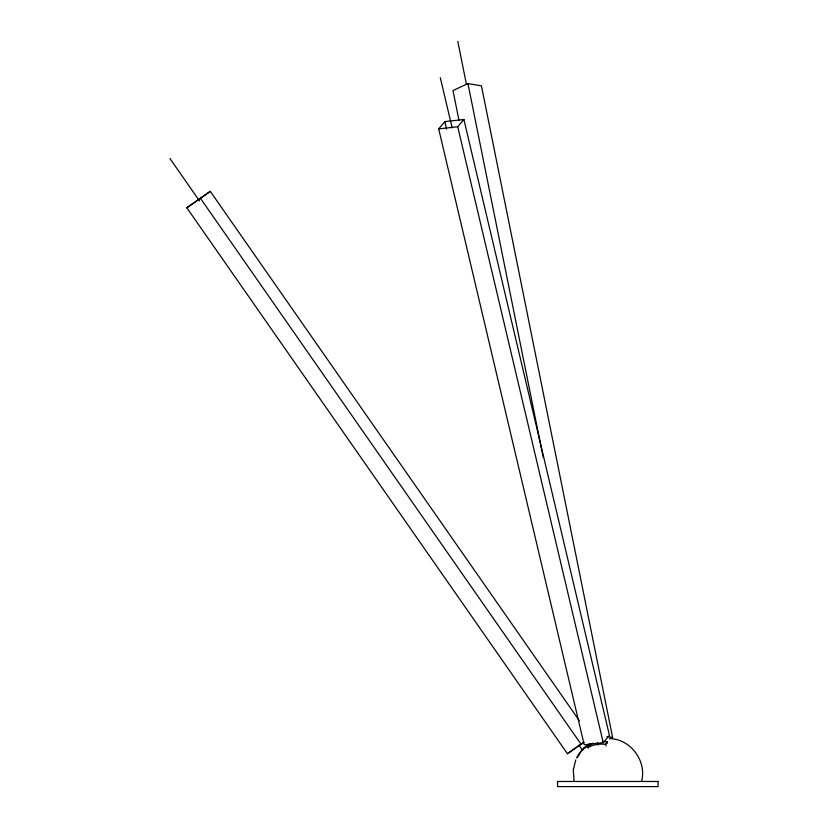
<?xml version="1.0" encoding="UTF-8"?>
<svg xmlns="http://www.w3.org/2000/svg" width="828" height="828" viewBox="0 0 828 828"><rect width="100%" height="100%" fill="white"/><g stroke="black" fill="none" stroke-linecap="round" stroke-linejoin="round"><path stroke-width="1.24" d="M641.534 781.477C646.958 761.812 631.557 740.097 611.219 738.679M575.75 759.938L573.276 769.823L574.104 781.477M438.685 128.899L444.864 121.623L463.887 119.48L609.429 735.357L603.239 742.633L584.216 744.776L438.685 128.899L457.708 126.756L463.887 119.48M583.316 748.678L584.63 747.394M584.092 742.271L567.449 753.739L186.828 207.787L210.281 191.351L579.372 720.753M186.828 207.787L210.281 191.351M567.449 753.739L576.216 747.342M577.188 746.628L583.067 742.633M609.408 738.938L612.616 737.448L481.43 85.843L467.955 83.597L452.988 90.552L458.95 120.174M607.007 736.516L612.616 737.448M589.257 744.186A34.559 20.317 55.8 0 0 587.197 746.545A33.948 27.459 53.9 0 0 576.795 757.889A31.122 18.288 55.8 0 1 578.803 755.457A34.652 28.028 53.9 0 1 589.257 744.186L590.074 745.366M587.197 746.545L588.304 748.129M200.542 198.451L581.163 744.403M169.916 158.479L199.496 200.925M578.969 745.221L582.674 750.53M603.136 741.598A34.641 30.657 40.4 0 1 607.079 741.826L607.421 743.265M607.079 741.826A33.803 12.099 83.6 0 0 605.682 744.341L606.055 745.935M457.708 126.756L603.239 742.633M440.289 77.656L452.171 127.936M597.423 742.602L598.013 745.117M444.864 121.623L446.623 129.075M593.293 743.182A34.641 30.657 40.4 0 0 590.022 744.486L590.499 746.514M467.955 83.597L541.75 450.121M541.988 451.322L543.199 457.315M457.791 41.4L466.464 84.487M605.682 744.341A33.927 30.025 40.4 0 0 588.625 747.022A33.027 11.82 83.6 0 1 590.022 744.486M658.084 781.477L557.554 781.477L557.554 786.6L658.084 786.6L658.084 781.477"/></g></svg>
